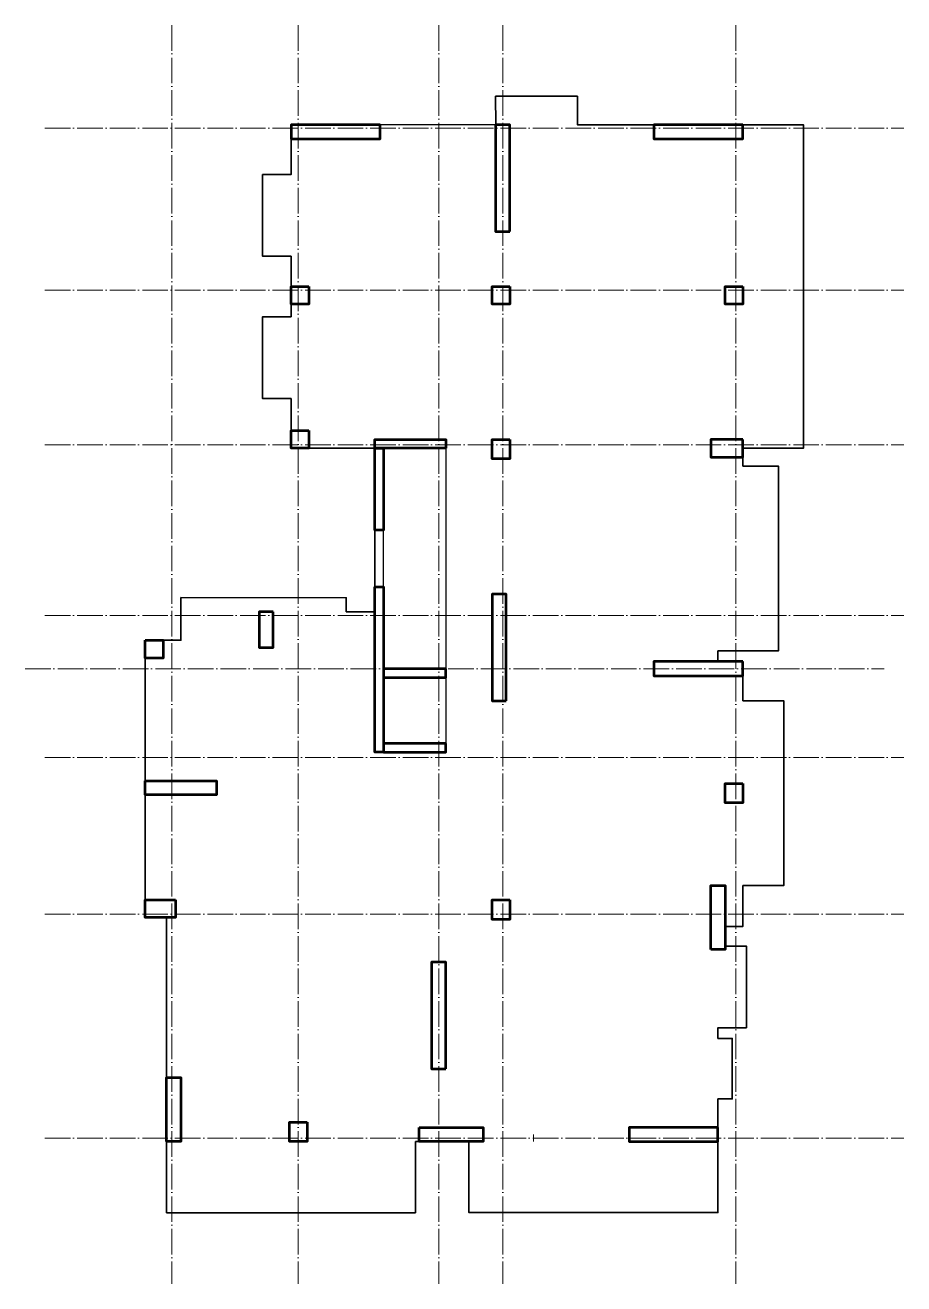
# Model space of a CAD drawing. Header units: millimetres. Extents: x -338 to 2132, y -400 to 3140.
import ezdxf

# ---------------------------------------------------------------- set-up
doc = ezdxf.new("R2010")
doc.units = ezdxf.units.MM
doc.linetypes.add('ZWCAD_ISO04W100', pattern=[30.5, 24, -3, 0.5, -3])
for name, color, linetype, lineweight in [('AXIS LINES', 255, 'ZWCAD_ISO04W100', 13), ('COLUMN', 140, 'Continuous', 53), ('SLAB', 3, 'Continuous', 35), ('WALL', 10, 'Continuous', 53)]:
    doc.layers.add(name, color=color, linetype=linetype, lineweight=lineweight)
doc.layers.add('FLOOR', color=3, linetype='Continuous')
doc.layers.add('OPENING', color=7, linetype='Continuous')

msp = doc.modelspace()

# ---------------------------------------------------------------- linework, layer by layer
at = {"layer": 'AXIS LINES', "color": 0, "ltscale": 3}
for points in [[(75, 3140), (75, -400.1)], [(430, 3140), (430, -400.1)], [(825, 3140), (825, -400.1)], [(1005, 3140), (1005, -400.1)], [(1660, 3140), (1660, -400.1)], [(-282.6, 2850), (2132.4, 2850)], [(-282.6, 2395), (2132.4, 2395)], [(-282.6, 1960), (2132.4, 1960)], [(-282.6, 1480), (2132.4, 1480)], [(-337.6, 1330), (2077.4, 1330)], [(-282.6, 1080), (2132.4, 1080)], [(-282.6, 640), (2132.4, 640)], [(-282.6, 10), (2132.4, 10)]]:
    msp.add_lwpolyline(points, dxfattribs=at)
at = {"layer": 'AXIS LINES', "ltscale": 0.08}
msp.add_lwpolyline([(1091.4, 20), (1091.4, 0)], dxfattribs=at)
at = {"layer": 'COLUMN', "ltscale": 0.08}
for points in [[(460, 2405), (460, 2355), (410, 2355), (410, 2405), (460, 2405)], [(1025, 2405), (1025, 2355), (975, 2355), (975, 2405), (1025, 2405)], [(1680, 2405), (1680, 2355), (1630, 2355), (1630, 2405), (1680, 2405)], [(460, 2000), (460, 1950), (410, 1950), (410, 2000), (460, 2000)], [(1025, 1975), (1025, 1920), (975, 1920), (975, 1975), (1025, 1975)], [(0, 1410), (50, 1410), (50, 1360), (0, 1360), (0, 1410)], [(1680, 1007.5), (1680, 952.5), (1630, 952.5), (1630, 1007.5), (1680, 1007.5)], [(85, 680), (85, 630), (0, 630), (0, 680), (85, 680)], [(1025, 680), (1025, 625), (975, 625), (975, 680), (1025, 680)], [(1590, 605), (1590, 655)], [(455, 55), (455, 0), (405, 0), (405, 55), (455, 55)]]:
    msp.add_lwpolyline(points, dxfattribs=at)
for points in [[(1680, 1975), (1590, 1975), (1590, 1925), (1680, 1925)], [(360, 1490), (320, 1490), (320, 1390), (360, 1390)]]:
    msp.add_lwpolyline(points, close=True, dxfattribs=at)
at = {"layer": 'FLOOR'}
for p, q in [((745.1, -200), (355.1, -200)), ((1205, -199.9), (1315, -199.9))]:
    msp.add_line(p, q, dxfattribs=at)
at = {"layer": 'OPENING'}
for points in [[(844.9, 1330), (669.9, 1330), (669.9, 1950), (844.9, 1950)], [(844.9, 1120), (669.9, 1120), (669.9, 1305), (844.9, 1305)]]:
    msp.add_lwpolyline(points, close=True, dxfattribs=at)
at = {"layer": 'SLAB', "ltscale": 0.08}
msp.add_lwpolyline([(760.1, -200), (760.1, 0), (910, 0), (910, -199.9), (1610, -199.9), (1610, -48.2), (1609.9, 120), (1649.9, 120), (1649.9, 290.1), (1609.9, 290.1), (1609.9, 320), (1690, 320), (1690, 550), (1630, 550), (1630, 605), (1680, 605), (1680, 720), (1795, 720), (1795, 1240), (1680, 1240), (1680, 1350), (1610, 1350), (1610, 1379.9), (1780, 1379.9), (1779.9, 1900), (1679.9, 1900), (1679.9, 1950), (1850, 1950), (1850, 2860), (1215, 2860), (1215, 2940.1), (985, 2940.1), (985.1, 2860.7), (410, 2860), (410, 2719.9), (330, 2719.9), (329.9, 2490), (410, 2490), (409.9, 2320), (330, 2319.9), (329.9, 2090), (410, 2090), (410, 1950), (644.9, 1950), (644.9, 1490), (565, 1490), (565.1, 1529.4), (100.1, 1530), (100.1, 1410), (0, 1410), (0, 680), (0, 630), (60, 630), (60, -200)], close=True, dxfattribs=at)
at = {"layer": 'WALL', "ltscale": 0.08}
for points in [[(660, 2860), (410, 2860), (410, 2820), (660, 2820), (660, 2860)], [(1025, 2560), (1025, 2860), (985, 2860), (985, 2560), (1025, 2560)], [(1680, 2860), (1430, 2860), (1430, 2820), (1680, 2820), (1680, 2860)], [(1015, 1240), (1015, 1540), (975, 1540), (975, 1240), (1015, 1240)], [(1680, 1350), (1430, 1350), (1430, 1310), (1680, 1310), (1680, 1350)], [(844.8, 205), (844.8, 505), (804.8, 505), (804.8, 205), (844.8, 205)], [(1610, 40), (1360, 40), (1360, 0), (1610, 0), (1610, 40)]]:
    msp.add_lwpolyline(points, dxfattribs=at)
for points in [[(844.9, 1950), (644.9, 1950), (644.9, 1975), (844.9, 1975)], [(644.9, 1950), (669.9, 1950), (669.9, 1720), (644.9, 1720)], [(644.9, 1560), (669.9, 1560), (669.9, 1095), (644.9, 1095)], [(844.9, 1330), (669.9, 1330), (669.9, 1305), (844.9, 1305)], [(844.9, 1120), (669.9, 1120), (669.9, 1095), (844.9, 1095)], [(0, 1015), (200, 1015), (200, 975), (0, 975)], [(1590, 540), (1590, 720), (1630, 720), (1630, 540)], [(60, 0), (60, 180), (100, 180), (100, 0)], [(770, 40), (950, 40), (950, 0), (770, 0)]]:
    msp.add_lwpolyline(points, close=True, dxfattribs=at)

doc.saveas('drawing.dxf')
